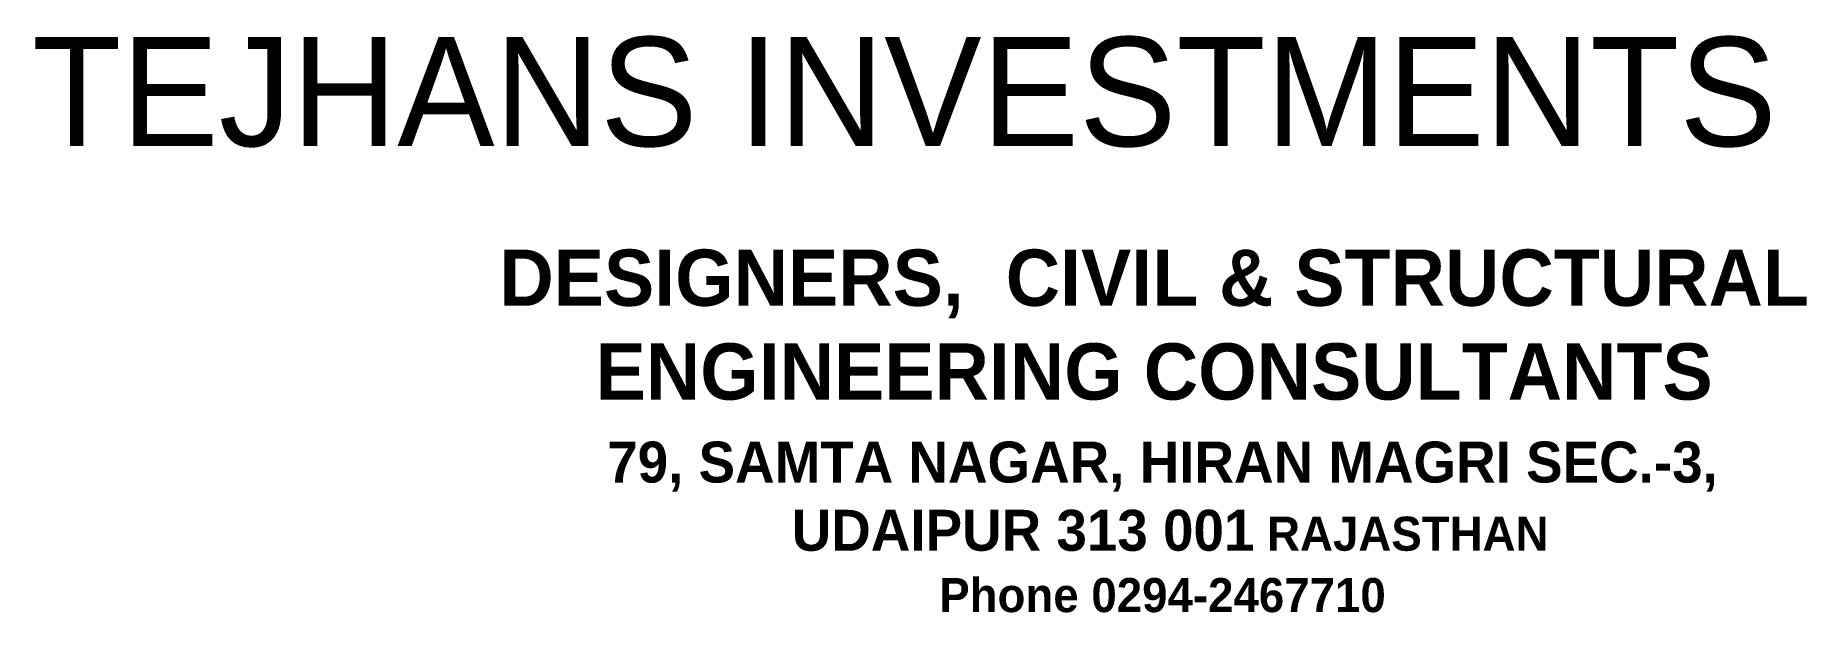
# Model space of a CAD drawing. Header units: millimetres. Extents: x 97 to 616, y 183 to 352.
import ezdxf

# ---------------------------------------------------------------- set-up
doc = ezdxf.new("R2010")
doc.units = ezdxf.units.MM

msp = doc.modelspace()

# ---------------------------------------------------------------- texts
at = {"attachment_point": 2}
for s, insert, char_height, width in [('{\\fComic Sans MS|b0|i0|c0|p66;TEJHANS INVESTMENTS}', (351.32, 351.65), 32, 10920), ('{\\fComic Sans MS|b1|i0|c0|p66;DESIGNERS,  CIVIL & STRUCTURAL \\PENGINEERING CONSULTANTS}', (424.48, 289.32), 16.5, 447.3157)]:
    msp.add_mtext(s, dxfattribs=dict(at, insert=insert, char_height=char_height, width=width))
at = {"insert": (426.93, 233), "char_height": 12, "attachment_point": 2}
msp.add_mtext('{\\fComic Sans MS|b1|i0|c0|p66;79, SAMTA NAGAR, HIRAN MAGRI SEC.-3,\\P UDAIPUR 313 001\\H0.8333x; RAJASTHAN\\PPhone 0294-2467710  \\fComic Sans MS|b0|i0|c0|p66;                                                   }', dxfattribs=at)

doc.saveas('drawing.dxf')
